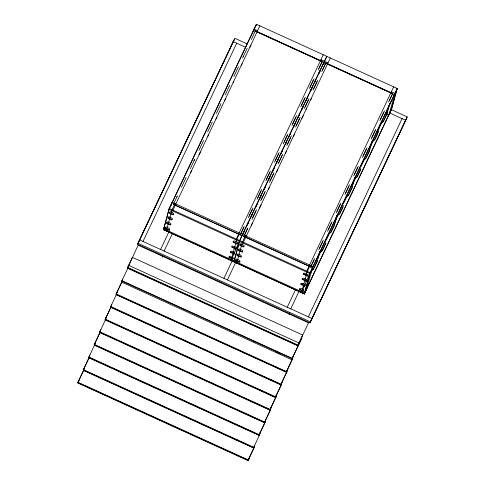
<?xml version="1.0" encoding="UTF-8"?>
<svg xmlns="http://www.w3.org/2000/svg" width="485" height="485" viewBox="0 0 485 485"><rect width="100%" height="100%" fill="white"/><g stroke="black" fill="none" stroke-linecap="round" stroke-linejoin="round"><path stroke-width="0.73" d="M342.768 206.598L339.597 213.406L337.687 214.958L335.869 218.808M351.498 188.138L348.309 194.982L346.405 196.54L344.544 200.463M360.228 169.671L357.039 176.516L355.147 178.025L353.298 181.936M368.958 151.205L365.769 158.049L363.865 159.607L362.028 163.469M370.182 146.234L372.607 141.093L374.553 139.468L377.688 132.738M229.272 256.613L229.296 256.201L233.485 257.887L232.848 259.469L228.823 257.286M234.54 253.564L234.146 254.37L230.211 252.194M235.934 248.472L235.734 249.205M233 242.015L236.929 244.185L237.323 243.385M303.586 290.77L303.192 291.576L299.257 289.406M304.974 285.683L304.774 286.411M302.04 279.227L305.974 281.397L306.368 280.591M303.883 273.461L303.852 273.043L308.102 274.728L307.46 276.317L303.434 274.134M310.764 272.806L311.77 270.727L313.686 269.12L317.014 262.076L317.008 260.475M326.084 240.414L329.188 233.861L331.146 232.194L334.474 225.143L334.468 223.543M343.544 203.482L346.648 196.928L348.606 195.261L351.934 188.21L351.928 186.61M361.004 166.549L364.108 159.995L366.066 158.328L369.394 151.278L369.388 149.677M377.663 132.884L379.828 124.966M233.976 261.839L239.711 240.596L326.817 56.369M304.35 293.928L310.079 272.685L397.185 88.452L256.377 24.25L169.277 208.483L163.506 229.708M254.777 445.151L254.079 447.691L248.126 460.289L77.824 382.635L83.887 369.643L84.475 367.497M249.314 457.767L248.332 460.75L78.03 383.095L78.618 380.955M78.625 381.543L79.013 380.119M259.651 434.675L253.582 447.673L83.281 370.019L89.349 357.021M84.075 368.339L83.493 370.479L253.794 448.134L254.376 445.994M88.743 357.403L88.852 357.002L259.154 434.657L259.045 435.051L88.743 357.403L94.805 344.405L94.696 344.805M89.537 355.723L88.949 357.863L259.251 435.518L259.839 433.372M89.931 354.881L89.24 357.421L83.281 370.019M271.151 407.297L270.46 409.837L264.501 422.435L94.199 344.786L100.268 331.788M94.993 343.101L94.411 345.247L264.713 422.896L265.295 420.756M94.999 343.689L95.393 342.264M99.661 332.164L99.771 331.77L270.072 409.425L269.963 409.819L99.661 332.164L105.724 319.172L106.312 317.026M100.456 330.485L99.868 332.625L270.169 410.28L270.757 408.14M100.462 331.073L100.85 329.648M282.076 382.065L281.379 384.605L275.419 397.203L105.118 319.548L111.186 306.55L111.774 304.41M105.912 317.869L105.33 320.009L275.632 397.664L276.22 395.524M110.58 306.932L110.689 306.532L280.991 384.187L280.882 384.587L110.58 306.932L116.649 293.934L116.539 294.334M111.374 305.253L110.786 307.393L281.088 385.048L281.676 382.901M292.995 356.827L292.297 359.367L286.344 371.965L116.042 294.316L122.105 281.318M116.836 292.637L116.248 294.777L286.55 372.425L287.138 370.285M116.843 293.219L117.231 291.794M121.796 281.07L121.905 280.676L292.206 358.324L292.097 358.724L121.796 281.07L128.373 266.986M122.293 280.015L121.711 282.161L292.012 359.809L292.594 357.669M122.299 280.603L122.693 279.178M127.543 267.847L138.189 245.161L308.49 322.816L297.845 345.502L127.543 267.847L132.417 257.371L302.719 335.026L297.845 345.502M127.943 267.593L128.337 266.168M128.149 267.465L128.731 265.325M390.692 109.349L407.176 116.867L406.891 117.928L309.988 322.877L137.582 244.27L234.77 38.254L247.138 43.892M139.171 240.906L139.462 239.845L311.867 318.457L311.576 319.518M312.758 267.393L312.989 266.544L172.114 202.306L169.21 208.447L163.475 229.69L164.124 228.326M171.338 205.137L172.114 202.306M169.307 230.151L165.142 228.629L165.276 227.708M170.702 225.058L166.537 223.543L166.67 222.615M172.09 219.972L167.931 218.45L168.059 217.529M173.387 204.361L240.239 234.843L173.387 204.361L177.371 195.976M166.288 230.975L172.096 209.762L175 203.621M166.998 231.296L167.228 230.448M172.563 210.933L259.899 25.857M169.21 230.236L169.398 229.817M162.439 257.123L162.827 255.698M253.188 31.452L253.473 30.391L394.281 94.593L393.99 95.654M253.285 31.992L254.055 29.161L257.577 30.767M255.995 25.663L256.377 24.25M322.216 61.449L255.389 30.864L322.216 61.449L318.184 70.01M235.631 249.278L231.672 246.95M230.326 260.172L230.563 259.323M235.898 239.814L323.228 54.732M235.674 243.525L231.03 260.493L239.687 240.584L239.481 241.445M236.062 242.112L236.832 239.287L239.16 234.37L242.009 235.674M239.687 240.584L233.873 261.67M233.909 261.809L234.146 260.96M239.742 262.27L235.583 260.748L235.71 259.827M241.136 257.177L236.971 255.656L237.104 254.734M243.919 246.998L239.76 245.477L239.887 244.555M164.73 226.816L163.409 229.66L304.319 293.916L306.641 288.999L312.443 267.787L243.822 236.48L247.805 228.089M236.728 263.094L242.53 241.882L245.434 235.74M237.432 263.416L237.662 262.567M243.003 243.052L330.333 57.97M323.622 63.571L323.847 62.474M323.847 63.371L324.429 61.249M323.913 63.402L324.495 61.28M322.501 70.058L325.829 62.977L392.68 93.459L388.618 102.123M248.126 460.289L254.188 447.291M248.332 460.75L248.92 458.61M289.102 314.88L289.69 312.74M253.582 447.673L253.691 447.273L83.39 369.625M304.677 286.483L300.712 284.161M303.422 274.261L303.525 273.801M259.542 435.069L260.233 432.535M264.501 422.435L270.569 409.443M265.695 419.919L264.998 422.453L259.045 435.051M300.767 292.291L300.997 291.443M306.332 271.927L393.668 86.851M303.404 285.544L301.47 292.613L310.121 272.703L169.21 208.447M303.786 284.131L307.272 271.4L309.594 266.489M314.656 258.572L310.673 266.962L313.971 259.99M275.419 397.203L281.488 384.205M276.614 394.681L275.916 397.221L269.963 409.819M391.413 109.555L304.283 293.898L391.613 108.816M170.017 207.277L169.047 209.332L309.854 273.534L310.085 272.685M304.319 293.91L310.121 272.703M307.187 287.757L307.417 286.908M286.344 371.965L292.406 358.973M287.532 369.449L286.841 371.983L280.882 384.587M317.014 262.076L319.967 251.285M298.639 343.823L298.051 345.963L127.749 268.308M298.451 345.12L299.033 342.98M336.596 215.819L334.038 225.173L330.849 231.915L328.957 233.424L327.06 237.438M334.474 225.143L337.427 214.352M309.988 322.877L407.176 116.867M351.934 188.21L354.887 177.419M369.394 151.278L372.347 140.486M378.912 127.767L381.337 122.626L383.229 121.117L386.527 114.145L388.891 105.512M378.464 129.616L381.568 123.063L383.532 121.395L386.878 114.308L389.831 103.511M388.479 115.806L391.674 108.604M389.061 114.575L394.863 93.369L391.346 91.762M405.302 121.286L405.587 120.225L389.103 112.708M304.283 293.898L163.433 229.557M181.493 187.252L186.101 177.51M190.223 168.786L194.364 159.989L194.291 160.517M198.953 150.32L203.561 140.577M207.683 131.853L212.291 122.111M216.413 113.387L221.021 103.644M225.143 94.927L229.751 85.178M233.873 76.46L238.481 66.712M242.603 57.994L243.325 56.436M251.333 39.527L255.389 30.864M248.344 217.735L252.952 207.992M257.074 199.268L261.682 189.526M265.804 180.802L270.412 171.06M274.534 162.336L278.493 153.933M283.264 143.869L287.872 134.127M291.994 125.403L296.602 115.66M300.724 106.936L305.332 97.194M309.454 88.476L310.206 86.845M251.927 219.372L256.535 209.629M260.657 200.905L265.265 191.163M269.387 182.439L273.995 172.696M278.117 163.972L278.839 162.42M286.847 145.506L291.455 135.764M295.577 127.04L300.185 117.297M304.307 108.573L308.915 98.831M313.037 90.107L316.996 81.704M321.767 71.641L325.829 62.977M318.778 249.854L323.386 240.105M327.508 231.387L332.116 221.639M336.238 212.921L340.846 203.179M344.968 194.455L349.576 184.712M353.698 175.988L358.306 166.246M362.428 157.522L367.036 147.779M371.158 139.056L375.766 129.313M379.888 120.589L380.646 118.964M310.067 87.112L314.062 78.728M345.69 192.903L348.927 186.052M380.579 119.104L383.847 112.187M243.246 56.563L247.211 48.245M310.127 86.973L313.413 80.073M278.79 162.469L282.076 155.57M247.211 229.314L243.822 236.48M138.522 242.057L233.831 40.467M137.582 244.27L190.878 131.538M191.526 130.174L203.482 104.881M204.13 103.511L216.086 78.218M216.734 76.854L224.816 59.764M225.458 58.4L228.69 51.562M229.338 50.197L233.182 41.613L245.549 47.251M233.212 42.007L234.479 39.315M116.042 294.316L121.996 281.712M105.118 319.548L111.077 306.95M142.984 241.451L236.704 43.22M94.199 344.786L100.159 332.183M77.824 382.635L83.778 370.037M78.03 383.095L78.425 382.259M170.659 205.919L256.147 25.099M164.682 226.792L163.706 228.841L304.513 293.049M190.696 172.581L191.672 170.526M199.117 154.776L200.414 152.035M207.859 136.285L208.508 134.915M215.952 119.158L216.922 117.109M224.694 100.668L225.664 98.613M233.115 82.862L233.764 81.492M241.209 65.742L242.179 63.687M249.951 47.251L250.921 45.196M160.571 249.472L168.974 231.703M164.094 251.078L172.496 233.303M240.269 234.74L244.222 226.459M275.244 160.759L279.142 152.593M318.894 68.427L322.246 61.34M240.239 234.843L243.531 227.871M249.078 216.152L252.261 209.405M257.808 197.686L260.997 190.938M266.538 179.22L269.727 172.472M283.998 142.287L287.223 135.467M292.728 123.82L295.953 117M301.458 105.354L304.683 98.534M239.645 240.566L326.751 56.339M243.3 233.2L244.598 230.46M247.186 224.979L248.484 222.239M251.4 216.074L252.691 213.333M255.607 207.174L257.226 203.748M259.815 198.268L261.433 194.843M264.028 189.368L265.319 186.628M268.235 180.462L269.854 177.037M272.121 172.242L274.061 168.131M276.65 162.657L277.947 159.917M280.863 153.751L282.482 150.326L280.93 153.781M285.398 144.166L286.69 141.426M289.278 135.945L290.576 133.205M293.492 127.04L295.11 123.614M298.02 117.455L299.318 114.715M301.906 109.234L303.204 106.494M306.12 100.334L307.739 96.909M310.649 90.743L311.946 88.003M315.832 79.782L314.535 82.523L315.899 79.819M318.748 73.623L320.039 70.883M323.277 64.032L324.574 61.292M243.367 233.23L244.664 230.49M247.253 225.01L248.55 222.269M251.46 216.11L252.758 213.37M255.995 206.519L257.292 203.779M259.881 198.298L261.5 194.879M264.089 189.399L265.386 186.658M268.302 180.493L269.921 177.067M272.509 171.593L274.128 168.168M276.717 162.687L278.014 159.947M285.459 144.197L286.756 141.456M289.345 135.976L290.642 133.236M293.558 127.076L295.177 123.651M298.087 117.485L299.384 114.745M301.973 109.264L303.27 106.524M306.187 100.365L307.805 96.939M310.715 90.774L312.013 88.034M318.815 73.653L320.433 70.228M323.343 64.062L324.641 61.328M223.906 278.354L232.309 260.578M278.827 162.396L282.725 154.23M313.746 88.531L317.645 80.364M252.661 217.783L255.85 211.042M261.391 199.323L264.798 192.108L264.725 192.63M270.121 180.856L273.31 174.109M287.581 143.924L290.806 137.103M296.311 125.457L299.536 118.637M305.041 106.991L308.266 100.171M251.418 225.246L252.394 223.191M259.517 208.126L261.136 204.7M268.26 189.629L269.23 187.58M276.674 171.823L277.644 169.768M285.416 153.333L286.392 151.278M293.516 136.212L294.486 134.157M301.931 118.407L303.228 115.666M306.138 109.501L306.787 108.131M310.673 99.91L311.321 98.546M227.423 279.954L235.825 262.185M287.241 307.229L295.644 289.454M290.757 308.836L299.16 291.061M380.598 119.013L384.496 110.847M389.328 100.547L392.68 93.459M319.512 248.265L322.701 241.524M328.242 229.799L331.431 223.058M336.972 211.333L340.161 204.591M354.432 174.406L357.657 167.586M363.162 155.94L366.387 149.119M371.892 137.473L375.117 130.653M309.854 273.534L396.954 89.301M318.403 255.747L320.227 251.891L322.119 250.381L325.532 243.173L325.332 243.573M317.966 257.583L320.458 252.327L322.416 250.654L325.744 243.609L325.738 242.009M334.814 221.948L337.918 215.395L339.876 213.727L343.204 206.677L343.198 205.076M352.274 185.015L355.378 178.462L357.336 176.795L360.664 169.744L360.658 168.143M369.734 148.083L372.838 141.529L374.802 139.862L378.124 132.811L378.118 131.211M316.578 262.106L313.389 268.848L311.497 270.357M308.351 316.857L402.071 118.625M292.206 358.324L301.912 337.796L292.097 358.724M310.927 320.67L406.236 119.08M280.991 384.187L286.95 371.589M270.072 409.425L276.026 396.821M259.154 434.657L265.107 422.059M194.224 160.238L194.831 159.044M176.861 197.025L177.055 196.625M247.295 229.138L247.489 228.738M169.453 212.436L169.338 213.364L173.484 214.879M238.499 249.642L238.377 250.575L242.53 252.091M173.575 214.546L169.465 212.557M172.181 219.638L168.071 217.65M170.793 224.725L166.676 222.742M244.016 246.665L239.899 244.676M242.621 251.751L238.505 249.769M241.227 256.844L237.116 254.855M239.833 261.936L235.722 259.948M169.295 229.89L165.282 227.829M237.226 243.458L233.091 241.682M235.831 248.544L231.697 246.774M234.437 253.637L230.302 251.86M233.049 258.729L228.914 256.953M307.66 275.571L303.537 273.922M306.265 280.663L302.131 278.887M304.877 285.756L300.742 283.98M303.483 290.842L299.348 289.072M173.727 214.109C174.915 213.576 168.78 210.102 169.762 212.521M172.333 219.202C173.472 218.638 167.398 215.201 168.368 217.607M244.161 246.228C245.38 245.531 239.19 242.409 240.196 244.634M170.944 224.294C172.078 223.706 166.003 220.36 166.973 222.7M242.773 251.321C243.979 250.648 237.826 247.411 238.802 249.726M169.55 229.381C170.762 228.708 164.603 225.47 165.579 227.792M241.378 256.407C242.512 255.85 236.444 252.412 237.407 254.819M239.984 261.5C241.063 260.985 235.316 257.517 235.94 259.875M237.31 243.318C239.214 242.294 232.861 239.966 233.449 241.342M235.916 248.411C238.008 247.52 231.121 245.022 232.054 246.435M306.356 280.53C308.254 279.499 301.9 277.177 302.494 278.548M234.528 253.503C236.541 252.509 230.078 250.302 230.593 251.479M304.962 285.616C307.296 283.913 296.626 282.04 303.028 284.628M303.568 290.709C305.489 289.684 299.112 287.356 299.706 288.733M320.906 59.643L328.012 62.886M325.799 63.086L392.65 93.569M386.036 113.496L388.77 114.745M386.527 114.145L386.878 114.308M385.745 114.557L387.115 115.181M243.852 236.377L310.703 266.859M137.873 243.209L310.279 321.822M128.658 265.325L298.96 342.974M127.652 267.453L297.954 345.102M253.109 341.052L255.177 341.992M275.753 351.819L280.579 354.02M116.151 293.916L286.453 371.571M274.431 366.327L277.184 367.582M264.143 376.742L265.519 377.372M271.036 379.888L273.795 381.143M105.227 319.154L275.529 396.803M259.372 389.673L262.13 390.934M267.647 393.444L269.715 394.39M257.359 403.866L258.741 404.49M94.308 344.386L264.61 422.041M247.071 414.281L249.144 415.221M253.97 417.421L255.346 418.052M241.615 426.897L243.682 427.843M250.575 430.983L251.957 431.614M236.153 439.513L238.22 440.459M77.927 382.241L248.229 459.889M397.148 88.44L391.413 109.683L397.185 88.452"/></g></svg>
